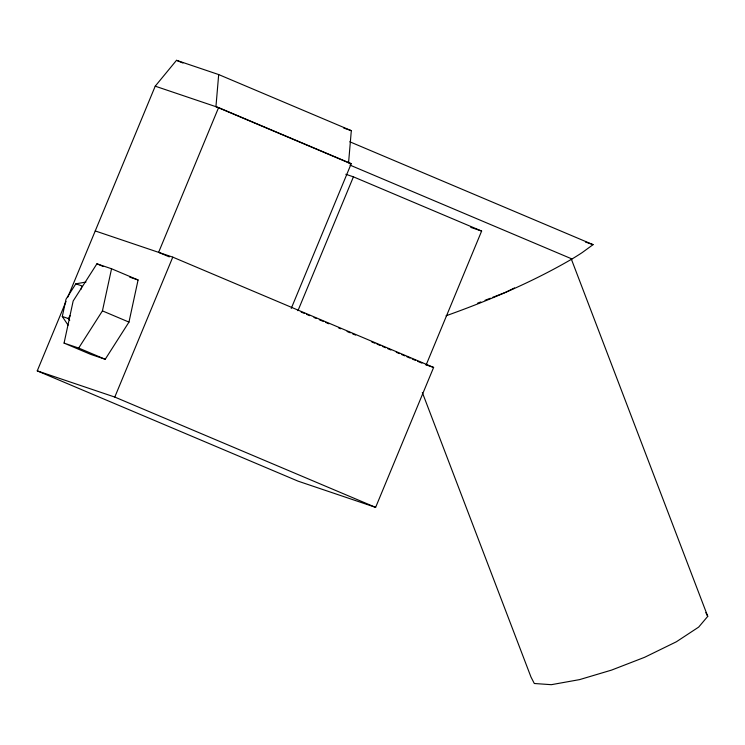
<?xml version="1.0" encoding="UTF-8"?>
<svg xmlns="http://www.w3.org/2000/svg" width="745" height="745" viewBox="0 0 745 745"><rect width="100%" height="100%" fill="white"/><g stroke="black" fill="none" stroke-linecap="round" stroke-linejoin="round"><path stroke-width="1.12" d="M218.685 74.565L215.938 106.693L348.567 162.773L351.314 130.654L218.685 74.565L176.509 60.317L155.221 86.178L67.795 297.171M68.102 325.192L62.291 316.495L66.044 299.145L75.822 283.836L85.982 282.048M64.061 343.11L73.168 300.989L96.915 263.814L111.554 268.759L138.076 279.98L128.969 322.101L105.222 359.276L90.583 354.331L64.061 343.11L78.691 348.055L105.222 359.276M81.14 289.125L81.848 285.875L75.822 283.836M78.691 348.055L102.438 310.879L111.554 268.759M95.239 230.941L172.775 257.137L433.618 367.434L375.629 507.364L298.093 481.168L37.25 370.87L66.026 301.436M291.239 308.43L351.23 163.677L218.592 107.587L158.611 252.35L169.301 256.876M37.25 370.87L114.786 397.066L172.775 257.137M297.953 310.702L353.419 176.835L481.633 231.052L426.159 364.91M69.751 320.257L68.317 318.525L70.151 315.656M571.331 259.092L707.75 616.348L698.68 627.094L676.348 641.79L644.649 657.286L611.571 670.09L579.582 679.617L551.347 684.683L534.305 683.5L530.971 677.009L422.331 392.513M349.787 141.774L593.076 244.649L582.301 252.508A134.733 27.556 -20.9 0 1 571.992 258.981C532.135 282.215 489.437 300.272 446.059 315.787M514.534 287.933L505.334 292.44L492.529 297.395M477.582 303.178L480.786 301.939M485.051 300.291L490.387 298.224M343.743 128.093L351.314 130.654M155.221 86.178L218.592 107.587M585.486 242.078L593.076 244.649M347.952 162.568L351.23 163.677M345.81 174.265L353.419 176.835M470.765 227.374L481.633 231.052M425.972 364.845L433.618 367.434M129.714 277.149L138.076 279.98M62.291 316.495L68.317 318.525M176.509 60.317L182.925 63.036M349.954 165.092L572.002 258.981M301.157 312.053L304.36 313.412M306.502 314.315L309.706 315.666M313.98 317.472L316.113 318.376M319.316 319.735L323.591 321.542M325.733 322.445L328.936 323.796M338.556 327.865L340.688 328.769M347.096 331.478L350.308 332.838M352.441 333.741L355.644 335.092M371.671 341.871L374.875 343.231M377.017 344.134L380.22 345.484M382.362 346.388L385.565 347.747M387.698 348.651L390.901 350.001M396.247 352.264L399.45 353.614M401.592 354.518L404.796 355.877M406.928 356.781L410.141 358.131M412.274 359.043L415.477 360.394M417.619 361.297L421.894 363.104M96.915 263.814L103.285 266.505M102.438 310.879L128.969 322.101M114.786 397.066L375.629 507.364M705.841 612.632L707.75 616.348"/></g></svg>
